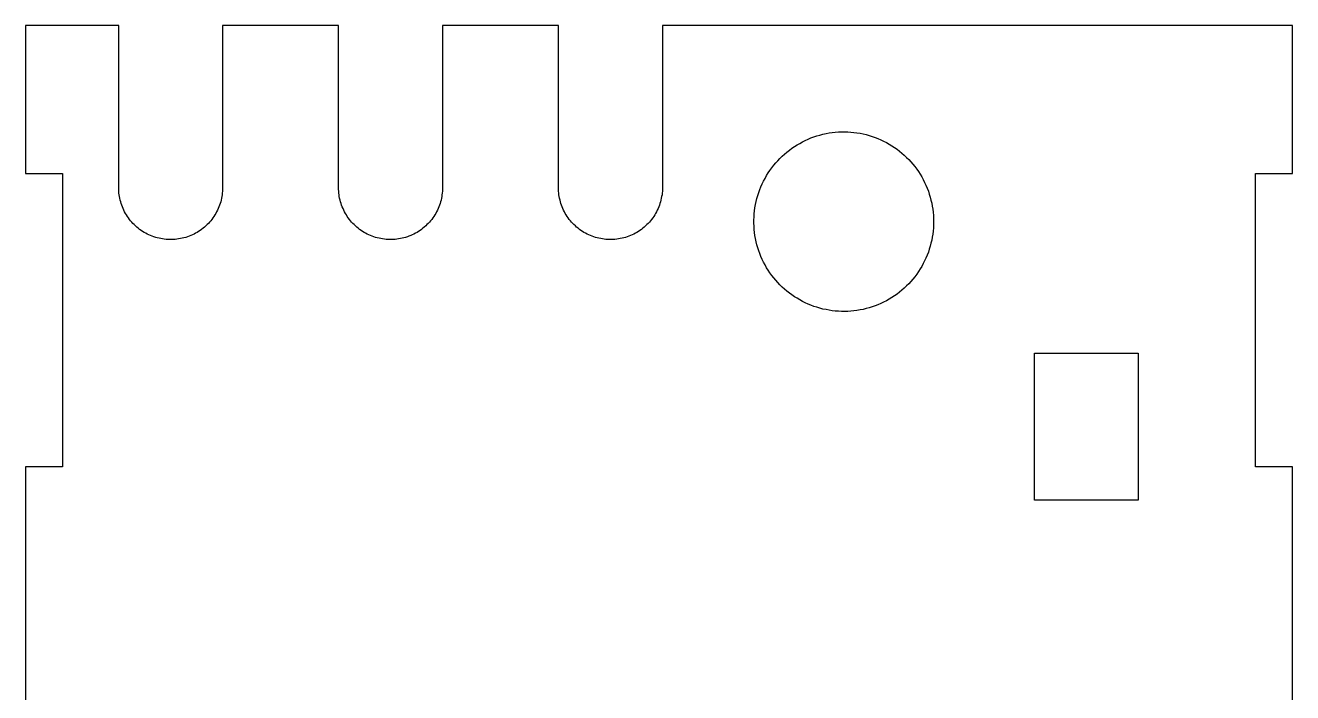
# Model space of a CAD drawing. Header units: millimetres. Extents: x -5 to 338, y -158 to 221.
# Drawn here: x -4.9 to 104.9, y 162.8 to 220.6 of the extents above; entities that cross this region are included whole.
import ezdxf

# ---------------------------------------------------------------- set-up
doc = ezdxf.new("R2010")
doc.units = ezdxf.units.MM
doc.header["$MEASUREMENT"] = 0
doc.layers.add('plot', color=12, linetype='Continuous', true_color=0xb80000)

msp = doc.modelspace()

# ---------------------------------------------------------------- linework, layer by layer
at = {"layer": 'plot'}
for points in [[(3.22, 220.64), (-4.86, 220.64)], [(-4.86, 220.64), (-4.86, 207.81)], [(3.22, 206.58), (3.22, 220.64)], [(22.26, 220.64), (12.22, 220.64)], [(12.22, 220.64), (12.22, 206.58)], [(22.26, 206.58), (22.26, 220.64)], [(41.3, 220.64), (31.26, 220.64)], [(31.26, 220.64), (31.26, 206.58)], [(41.3, 206.58), (41.3, 220.64)], [(104.86, 207.81), (104.86, 220.64), (50.3, 220.64)], [(50.3, 220.64), (50.3, 206.58)], [(73.78, 203.64), (73.78, 203.37), (73.76, 203.1), (73.74, 202.83), (73.71, 202.57), (73.66, 202.3), (73.61, 202.03), (73.55, 201.77), (73.48, 201.51), (73.4, 201.25), (73.32, 201), (73.22, 200.74), (73.11, 200.49), (73, 200.25), (72.88, 200.01), (72.75, 199.77), (72.61, 199.54), (72.46, 199.31), (72.31, 199.09), (72.15, 198.87), (71.98, 198.66), (71.8, 198.46), (71.62, 198.26), (71.43, 198.07), (71.23, 197.88), (71.03, 197.71), (70.82, 197.54), (70.61, 197.37), (70.39, 197.22), (70.16, 197.07), (69.93, 196.93), (69.69, 196.79), (69.45, 196.67), (69.21, 196.55), (68.96, 196.45), (68.71, 196.35), (68.46, 196.26), (68.2, 196.18), (67.94, 196.11), (67.67, 196.04), (67.41, 195.99), (67.14, 195.95), (66.88, 195.91), (66.61, 195.89), (66.34, 195.87), (66.07, 195.86), (65.8, 195.86), (65.53, 195.88), (65.26, 195.9), (64.99, 195.93), (64.72, 195.97), (64.46, 196.02), (64.19, 196.07), (63.93, 196.14), (63.67, 196.22), (63.42, 196.3), (63.16, 196.4), (62.91, 196.5), (62.67, 196.61), (62.43, 196.73), (62.19, 196.86), (61.96, 197), (61.73, 197.14), (61.5, 197.29), (61.29, 197.45), (61.07, 197.62), (60.87, 197.79), (60.67, 197.98), (60.47, 198.16), (60.29, 198.36), (60.11, 198.56), (59.94, 198.77), (59.77, 198.98), (59.61, 199.2), (59.46, 199.43), (59.32, 199.65), (59.18, 199.89), (59.06, 200.13), (58.94, 200.37), (58.83, 200.62), (58.73, 200.87), (58.64, 201.12), (58.56, 201.38), (58.48, 201.64), (58.42, 201.9), (58.36, 202.17), (58.31, 202.43), (58.28, 202.7), (58.25, 202.97), (58.23, 203.24), (58.22, 203.51), (58.22, 203.78), (58.23, 204.05), (58.25, 204.32), (58.28, 204.58), (58.31, 204.85), (58.36, 205.12), (58.42, 205.38), (58.48, 205.64), (58.56, 205.9), (58.64, 206.16), (58.73, 206.42), (58.83, 206.67), (58.94, 206.91), (59.06, 207.16), (59.18, 207.39), (59.32, 207.63), (59.46, 207.86), (59.61, 208.08), (59.77, 208.3), (59.94, 208.52), (60.11, 208.72), (60.29, 208.92), (60.47, 209.12), (60.67, 209.31), (60.87, 209.49), (61.07, 209.66), (61.29, 209.83), (61.5, 209.99), (61.73, 210.14), (61.96, 210.29), (62.19, 210.42), (62.43, 210.55), (62.67, 210.67), (62.91, 210.78), (63.16, 210.89), (63.42, 210.98), (63.67, 211.07), (63.93, 211.14), (64.19, 211.21), (64.46, 211.27), (64.72, 211.32), (64.99, 211.36), (65.26, 211.39), (65.53, 211.41), (65.8, 211.42), (66.07, 211.42), (66.34, 211.41), (66.61, 211.4), (66.88, 211.37), (67.14, 211.34), (67.41, 211.29), (67.67, 211.24), (67.94, 211.18), (68.2, 211.11), (68.46, 211.02), (68.71, 210.93), (68.96, 210.84), (69.21, 210.73), (69.45, 210.61), (69.69, 210.49), (69.93, 210.36), (70.16, 210.22), (70.39, 210.07), (70.61, 209.91), (70.82, 209.75), (71.03, 209.58), (71.23, 209.4), (71.43, 209.21), (71.62, 209.02), (71.8, 208.82), (71.98, 208.62), (72.15, 208.41), (72.31, 208.19), (72.46, 207.97), (72.61, 207.74), (72.75, 207.51), (72.88, 207.28), (73, 207.03), (73.11, 206.79), (73.22, 206.54), (73.32, 206.29), (73.4, 206.03), (73.48, 205.77), (73.55, 205.51), (73.61, 205.25), (73.66, 204.99), (73.71, 204.72), (73.74, 204.45), (73.76, 204.18), (73.78, 203.91), (73.78, 203.64)], [(-4.86, 207.81), (-1.66, 207.81), (-1.66, 182.41)], [(101.66, 182.41), (101.66, 207.81), (104.86, 207.81)], [(12.22, 206.58), (12.21, 206.43), (12.21, 206.27), (12.19, 206.12), (12.17, 205.97), (12.15, 205.81), (12.12, 205.66), (12.09, 205.51), (12.05, 205.36), (12, 205.21), (11.95, 205.06), (11.9, 204.92), (11.84, 204.77), (11.77, 204.63), (11.7, 204.49), (11.63, 204.36), (11.55, 204.22), (11.46, 204.09), (11.38, 203.96), (11.28, 203.84), (11.19, 203.72), (11.09, 203.6), (10.98, 203.49), (10.87, 203.38), (10.76, 203.27), (10.64, 203.17), (10.52, 203.07), (10.4, 202.97), (10.27, 202.88), (10.14, 202.8), (10.01, 202.71), (9.88, 202.64), (9.74, 202.56), (9.6, 202.5), (9.46, 202.43), (9.31, 202.38), (9.17, 202.32), (9.02, 202.28), (8.87, 202.23), (8.72, 202.2), (8.57, 202.17), (8.41, 202.14), (8.26, 202.12), (8.1, 202.1), (7.95, 202.09), (7.79, 202.09), (7.64, 202.09), (7.48, 202.09), (7.33, 202.1), (7.17, 202.12), (7.02, 202.14), (6.87, 202.17), (6.72, 202.2), (6.56, 202.23), (6.42, 202.28), (6.27, 202.32), (6.12, 202.38), (5.98, 202.43), (5.83, 202.5), (5.69, 202.56), (5.56, 202.64), (5.42, 202.71), (5.29, 202.8), (5.16, 202.88), (5.03, 202.97), (4.91, 203.07), (4.79, 203.17), (4.67, 203.27), (4.56, 203.38), (4.45, 203.49), (4.35, 203.6), (4.25, 203.72), (4.15, 203.84), (4.06, 203.96), (3.97, 204.09), (3.89, 204.22), (3.81, 204.36), (3.73, 204.49), (3.66, 204.63), (3.6, 204.77), (3.54, 204.92), (3.48, 205.06), (3.43, 205.21), (3.39, 205.36), (3.35, 205.51), (3.31, 205.66), (3.28, 205.81), (3.26, 205.97), (3.24, 206.12), (3.23, 206.27), (3.22, 206.43), (3.22, 206.58)], [(31.26, 206.58), (31.25, 206.43), (31.25, 206.27), (31.23, 206.12), (31.21, 205.97), (31.19, 205.81), (31.16, 205.66), (31.13, 205.51), (31.09, 205.36), (31.04, 205.21), (30.99, 205.06), (30.94, 204.92), (30.88, 204.77), (30.81, 204.63), (30.74, 204.49), (30.67, 204.36), (30.59, 204.22), (30.5, 204.09), (30.42, 203.96), (30.32, 203.84), (30.23, 203.72), (30.13, 203.6), (30.02, 203.49), (29.91, 203.38), (29.8, 203.27), (29.68, 203.17), (29.56, 203.07), (29.44, 202.97), (29.31, 202.88), (29.18, 202.8), (29.05, 202.71), (28.92, 202.64), (28.78, 202.56), (28.64, 202.5), (28.5, 202.43), (28.35, 202.38), (28.21, 202.32), (28.06, 202.28), (27.91, 202.23), (27.76, 202.2), (27.61, 202.17), (27.45, 202.14), (27.3, 202.12), (27.15, 202.1), (26.99, 202.09), (26.84, 202.09), (26.68, 202.09), (26.52, 202.09), (26.37, 202.1), (26.22, 202.12), (26.06, 202.14), (25.91, 202.17), (25.76, 202.2), (25.61, 202.23), (25.46, 202.28), (25.31, 202.32), (25.16, 202.38), (25.02, 202.43), (24.88, 202.5), (24.74, 202.56), (24.6, 202.64), (24.46, 202.71), (24.33, 202.8), (24.2, 202.88), (24.07, 202.97), (23.95, 203.07), (23.83, 203.17), (23.72, 203.27), (23.6, 203.38), (23.49, 203.49), (23.39, 203.6), (23.29, 203.72), (23.19, 203.84), (23.1, 203.96), (23.01, 204.09), (22.93, 204.22), (22.85, 204.36), (22.77, 204.49), (22.7, 204.63), (22.64, 204.77), (22.58, 204.92), (22.52, 205.06), (22.47, 205.21), (22.43, 205.36), (22.39, 205.51), (22.35, 205.66), (22.32, 205.81), (22.3, 205.97), (22.28, 206.12), (22.27, 206.27), (22.26, 206.43), (22.26, 206.58)], [(50.3, 206.58), (50.3, 206.43), (50.29, 206.27), (50.27, 206.12), (50.26, 205.97), (50.23, 205.81), (50.2, 205.66), (50.17, 205.51), (50.13, 205.36), (50.08, 205.21), (50.03, 205.06), (49.98, 204.92), (49.92, 204.77), (49.85, 204.63), (49.78, 204.49), (49.71, 204.36), (49.63, 204.22), (49.55, 204.09), (49.46, 203.96), (49.36, 203.84), (49.27, 203.72), (49.17, 203.6), (49.06, 203.49), (48.95, 203.38), (48.84, 203.27), (48.72, 203.17), (48.6, 203.07), (48.48, 202.97), (48.35, 202.88), (48.23, 202.8), (48.09, 202.71), (47.96, 202.64), (47.82, 202.56), (47.68, 202.5), (47.54, 202.43), (47.39, 202.38), (47.25, 202.32), (47.1, 202.28), (46.95, 202.23), (46.8, 202.2), (46.65, 202.17), (46.49, 202.14), (46.34, 202.12), (46.19, 202.1), (46.03, 202.09), (45.88, 202.09), (45.72, 202.09), (45.57, 202.09), (45.41, 202.1), (45.26, 202.12), (45.1, 202.14), (44.95, 202.17), (44.8, 202.2), (44.65, 202.23), (44.5, 202.28), (44.35, 202.32), (44.2, 202.38), (44.06, 202.43), (43.92, 202.5), (43.78, 202.56), (43.64, 202.64), (43.5, 202.71), (43.37, 202.8), (43.24, 202.88), (43.12, 202.97), (42.99, 203.07), (42.87, 203.17), (42.76, 203.27), (42.64, 203.38), (42.53, 203.49), (42.43, 203.6), (42.33, 203.72), (42.23, 203.84), (42.14, 203.96), (42.05, 204.09), (41.97, 204.22), (41.89, 204.36), (41.81, 204.49), (41.74, 204.63), (41.68, 204.77), (41.62, 204.92), (41.56, 205.06), (41.51, 205.21), (41.47, 205.36), (41.43, 205.51), (41.39, 205.66), (41.37, 205.81), (41.34, 205.97), (41.32, 206.12), (41.31, 206.27), (41.3, 206.43), (41.3, 206.58)], [(91.5, 190.26), (91.5, 179.53), (82.5, 179.53), (82.5, 190.26), (82.5, 192.26), (91.5, 192.26), (91.5, 190.26)], [(-1.66, 182.41), (-4.86, 182.41)], [(-4.86, 182.41), (-4.86, 171.64)], [(104.86, 182.41), (101.66, 182.41)], [(104.86, 171.64), (104.86, 182.41)], [(-4.86, 171.64), (-4.86, 168.5)], [(104.86, 168.5), (104.86, 171.64)], [(-4.86, 168.5), (-4.86, -2)], [(104.86, -2), (104.86, 168.5)]]:
    msp.add_lwpolyline(points, dxfattribs=at)

doc.saveas('drawing.dxf')
